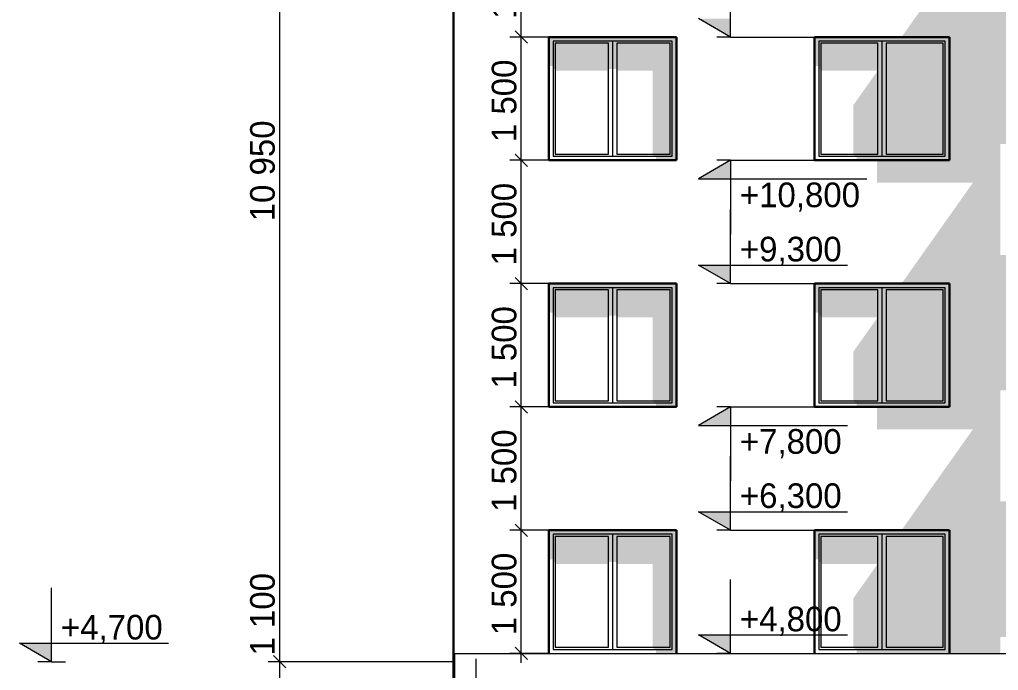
# Model space of a CAD drawing. Extents: x -73780 to 132552, y -11647 to 36957.
# Drawn here: x -73780 to -61878, y 4594 to 12512 of the extents above; entities that cross this region are included whole.
import ezdxf

# ---------------------------------------------------------------- set-up
doc = ezdxf.new("R2010")
doc.units = 0
doc.header["$MEASUREMENT"] = 0
doc.linetypes.add('Штрихштриховая', pattern=[2325, 1500, -300, 225, -300])
doc.layers.add('0_Ном_пера__98', color=7, linetype='Continuous', lineweight=13, true_color=0x001f3e)
doc.layers.add('Перекрытия_Ном_пера__4', color=7, linetype='Continuous', lineweight=20, true_color=0x016515)
for name, color, linetype in [('Интерьер- Перегородка', 7, 'Continuous'), ('Окна ArchiCAD', 7, 'Continuous'), ('Перекрытия', 7, 'Continuous')]:
    doc.layers.add(name, color=color, linetype=linetype)
for name, color, linetype, lineweight in [('Интерьер- Перегородка_Ном_пера__21', 7, 'Continuous', 20), ('Интерьер- Перегородка_Ном_пера__41', 7, 'Continuous', 30), ('Интерьер- Перегородка_Ном_пера__7', 7, 'Continuous', 5), ('Окна ArchiCAD_Ном_пера__1', 7, 'Continuous', 13), ('Окна ArchiCAD_Ном_пера__120', 7, 'Continuous', 13), ('Окна ArchiCAD_Ном_пера__41', 7, 'Continuous', 30), ('Окна ArchiCAD_Ном_пера__7', 7, 'Continuous', 5)]:
    doc.layers.add(name, color=color, linetype=linetype, lineweight=lineweight)
doc.styles.add('СГЕНЕРИР_СТИЛЬ_1', font='GOTHIC.TTF')
doc.styles.add('СГЕНЕРИР_СТИЛЬ_2', font='')
doc.styles.get('СГЕНЕРИР_СТИЛЬ_2').set_extended_font_data('Arial Unicode MS Кириллический')
doc.dimstyles.new('СГЕНЕРИР_СТИЛЬ__1', dxfattribs={"dimtxt": 300, "dimasz": 142.5, "dimexe": 0.18, "dimexo": 0, "dimgap": 0.09, "dimtad": 1, "dimdec": 0, "dimzin": 0, "dimdsep": 46, "dimtxsty": 'СГЕНЕРИР_СТИЛЬ_2', "dimblk": 'ARROWHEAD_6', "dimblk1": 'ARROWHEAD_6', "dimblk2": 'ARROWHEAD_6', "dimcen": 0.09, "dimclrd": 256, "dimclre": 256, "dimclrt": 256, "dimadec": 0, "dimazin": 0, "dimtfac": 1, "dimtdec": 4, "dimtmove": 0, "dimatfit": 3, "dimfxl": 0, "dimtolj": 1, "dimtzin": 0, "dimarcsym": 0})

# ---------------------------------------------------------------- blocks, each defined once
blk = doc.blocks.new('Элемент разреза_207', base_point=(-87179, 0))
at = {"layer": 'Окна ArchiCAD_Ном_пера__7', "linetype": 'Continuous'}
for points in [[(-62523, 6250), (-62473, 6250), (-62473, 6300), (-64113, 6300), (-64113, 6250), (-64063, 6250)], [(-64113, 6250), (-64113, 5946), (-64063, 5946), (-64063, 6250)], [(-63293, 6250), (-64063, 6250), (-64063, 6225), (-64038, 6225), (-63343, 6225), (-63293, 6225)], [(-64063, 6225), (-64063, 5911), (-64038, 5911), (-64038, 6225)], [(-64038, 6225), (-64038, 5890), (-63358, 5890), (-63358, 5872), (-63643, 5469), (-63643, 4875), (-63343, 4875), (-63343, 6225)], [(-63343, 4875), (-63293, 4875), (-63293, 6225), (-63343, 6225), (-63343, 5911), (-63330, 5911), (-63343, 5893)], [(-62523, 6250), (-63293, 6250), (-63293, 6225), (-63243, 6225), (-62548, 6225), (-62523, 6225)], [(-63293, 4875), (-63243, 4875), (-63243, 6225), (-63293, 6225)], [(-62548, 4875), (-62548, 6225), (-63243, 6225), (-63243, 4875)], [(-62548, 4875), (-62523, 4875), (-62523, 6225), (-62548, 6225)], [(-62523, 4850), (-62473, 4850), (-62473, 6250), (-62523, 6250)], [(-63628, 4850), (-63293, 4850), (-63293, 4875), (-63628, 4875)], [(-63603, 4800), (-62473, 4800), (-62473, 4850), (-62523, 4850), (-63603, 4850)], [(-63243, 4875), (-63293, 4875), (-63293, 4850), (-62523, 4850), (-62523, 4875), (-62548, 4875)]]:
    blk.add_hatch(color=256, dxfattribs=at).paths.add_polyline_path(points, flags=0)
at = {"layer": 'Окна ArchiCAD_Ном_пера__1', "linetype": 'Continuous'}
for p, q in [((-64063, 6250), (-64063, 4850)), ((-62523, 6250), (-64063, 6250)), ((-62523, 4850), (-62523, 6250)), ((-64063, 4850), (-62523, 4850))]:
    blk.add_line(p, q, dxfattribs=at)
at = {"layer": 'Окна ArchiCAD_Ном_пера__120', "linetype": 'Continuous'}
for p, q in [((-64038, 6225), (-64038, 4875)), ((-63343, 6225), (-64038, 6225)), ((-63343, 4875), (-63343, 6225)), ((-63293, 6250), (-63293, 6225)), ((-63293, 6225), (-63293, 4875)), ((-62548, 6225), (-63243, 6225)), ((-63243, 6225), (-63243, 4875)), ((-62548, 4875), (-62548, 6225)), ((-64038, 4875), (-63343, 4875)), ((-63293, 4875), (-63293, 4850)), ((-63243, 4875), (-62548, 4875))]:
    blk.add_line(p, q, dxfattribs=at)
at = {"layer": 'Окна ArchiCAD_Ном_пера__41', "linetype": 'Continuous'}
for p, q in [((-64113, 4800), (-64113, 6300)), ((-64113, 6300), (-62473, 6300)), ((-62473, 6300), (-62473, 4800))]:
    blk.add_line(p, q, dxfattribs=at)
blk = doc.blocks.new('Элемент разреза_209', base_point=(-87179, 0))
at = {"layer": 'Окна ArchiCAD_Ном_пера__7', "linetype": 'Continuous'}
for points in [[(-65843, 6250), (-65793, 6250), (-65793, 6300), (-67343, 6300), (-67343, 6250), (-67293, 6250)], [(-67343, 6250), (-67343, 5946), (-67293, 5946), (-67293, 6250)], [(-66568, 6250), (-67293, 6250), (-67293, 6225), (-67268, 6225), (-66618, 6225), (-66568, 6225)], [(-67293, 5911), (-67268, 5911), (-67268, 6225), (-67293, 6225)], [(-66618, 6225), (-67268, 6225), (-67268, 5890), (-66633, 5890), (-66633, 4875), (-66618, 4875)], [(-66618, 5911), (-66568, 5911), (-66568, 6225), (-66618, 6225)], [(-65843, 6250), (-66568, 6250), (-66568, 6225), (-66518, 6225), (-65868, 6225), (-65843, 6225)], [(-66518, 6225), (-66568, 6225), (-66568, 5911), (-66518, 5911)], [(-66518, 6225), (-66518, 5890), (-66083, 5890), (-66083, 4875), (-65868, 4875), (-65868, 6225)], [(-65868, 4875), (-65843, 4875), (-65843, 6225), (-65868, 6225)], [(-65843, 4850), (-65793, 4850), (-65793, 6250), (-65843, 6250)], [(-66068, 4875), (-66068, 4850), (-65843, 4850), (-65843, 4875)], [(-66043, 4800), (-65793, 4800), (-65793, 4850), (-65843, 4850), (-66043, 4850)]]:
    blk.add_hatch(color=256, dxfattribs=at).paths.add_polyline_path(points, flags=0)
at = {"layer": 'Окна ArchiCAD_Ном_пера__1', "linetype": 'Continuous'}
for p, q in [((-67293, 6250), (-67293, 4850)), ((-65843, 6250), (-67293, 6250)), ((-65843, 4850), (-65843, 6250)), ((-67293, 4850), (-65843, 4850))]:
    blk.add_line(p, q, dxfattribs=at)
at = {"layer": 'Окна ArchiCAD_Ном_пера__120', "linetype": 'Continuous'}
for p, q in [((-66618, 6225), (-67268, 6225)), ((-67268, 6225), (-67268, 4875)), ((-66618, 4875), (-66618, 6225)), ((-66568, 6250), (-66568, 6225)), ((-66568, 6225), (-66568, 4875)), ((-66518, 6225), (-66518, 4875)), ((-65868, 6225), (-66518, 6225)), ((-65868, 4875), (-65868, 6225)), ((-67268, 4875), (-66618, 4875)), ((-66568, 4875), (-66568, 4850)), ((-66518, 4875), (-65868, 4875))]:
    blk.add_line(p, q, dxfattribs=at)
at = {"layer": 'Окна ArchiCAD_Ном_пера__41', "linetype": 'Continuous'}
for p, q in [((-67343, 4800), (-67343, 6300)), ((-67343, 6300), (-65793, 6300)), ((-65793, 6300), (-65793, 4800))]:
    blk.add_line(p, q, dxfattribs=at)
blk = doc.blocks.new('Элемент разреза_216', base_point=(-87179, 0))
at = {"layer": 'Окна ArchiCAD_Ном_пера__7', "linetype": 'Continuous'}
for points in [[(-62523, 9250), (-62473, 9250), (-62473, 9300), (-64113, 9300), (-64113, 9250), (-64063, 9250)], [(-64113, 9250), (-64113, 8946), (-64063, 8946), (-64063, 9250)], [(-63293, 9250), (-64063, 9250), (-64063, 9225), (-64038, 9225), (-63343, 9225), (-63293, 9225)], [(-64063, 9225), (-64063, 8911), (-64038, 8911), (-64038, 9225)], [(-63343, 9225), (-64038, 9225), (-64038, 8890), (-63358, 8890), (-63358, 8872), (-63643, 8469), (-63643, 7875), (-63343, 7875)], [(-63343, 7875), (-63293, 7875), (-63293, 9225), (-63343, 9225), (-63343, 8911), (-63330, 8911), (-63343, 8893)], [(-62523, 9250), (-63293, 9250), (-63293, 9225), (-63243, 9225), (-62548, 9225), (-62523, 9225)], [(-63293, 7875), (-63243, 7875), (-63243, 9225), (-63293, 9225)], [(-62548, 7875), (-62548, 9225), (-63243, 9225), (-63243, 7875)], [(-62548, 7875), (-62523, 7875), (-62523, 9225), (-62548, 9225)], [(-62523, 7850), (-62473, 7850), (-62473, 9250), (-62523, 9250)], [(-63628, 7850), (-63293, 7850), (-63293, 7875), (-63628, 7875)], [(-63243, 7875), (-63293, 7875), (-63293, 7850), (-62523, 7850), (-62523, 7875), (-62548, 7875)], [(-63603, 7800), (-62473, 7800), (-62473, 7850), (-62523, 7850), (-63603, 7850)]]:
    blk.add_hatch(color=256, dxfattribs=at).paths.add_polyline_path(points, flags=0)
at = {"layer": 'Окна ArchiCAD_Ном_пера__1', "linetype": 'Continuous'}
for p, q in [((-64063, 9250), (-64063, 7850)), ((-62523, 9250), (-64063, 9250)), ((-62523, 7850), (-62523, 9250)), ((-64063, 7850), (-62523, 7850))]:
    blk.add_line(p, q, dxfattribs=at)
at = {"layer": 'Окна ArchiCAD_Ном_пера__120', "linetype": 'Continuous'}
for p, q in [((-64038, 9225), (-64038, 7875)), ((-63343, 9225), (-64038, 9225)), ((-63343, 7875), (-63343, 9225)), ((-63293, 9250), (-63293, 9225)), ((-63293, 9225), (-63293, 7875)), ((-62548, 9225), (-63243, 9225)), ((-63243, 9225), (-63243, 7875)), ((-62548, 7875), (-62548, 9225)), ((-64038, 7875), (-63343, 7875)), ((-63293, 7875), (-63293, 7850)), ((-63243, 7875), (-62548, 7875))]:
    blk.add_line(p, q, dxfattribs=at)
at = {"layer": 'Окна ArchiCAD_Ном_пера__41', "linetype": 'Continuous'}
for p, q in [((-64113, 7800), (-64113, 9300)), ((-64113, 9300), (-62473, 9300)), ((-62473, 9300), (-62473, 7800)), ((-62473, 7800), (-64113, 7800))]:
    blk.add_line(p, q, dxfattribs=at)
blk = doc.blocks.new('Элемент разреза_218', base_point=(-87179, 0))
at = {"layer": 'Окна ArchiCAD_Ном_пера__7', "linetype": 'Continuous'}
for points in [[(-65843, 9250), (-65793, 9250), (-65793, 9300), (-67343, 9300), (-67343, 9250), (-67293, 9250)], [(-67343, 9250), (-67343, 8946), (-67293, 8946), (-67293, 9250)], [(-67293, 9225), (-67268, 9225), (-66618, 9225), (-66568, 9225), (-66568, 9250), (-67293, 9250)], [(-67293, 8911), (-67268, 8911), (-67268, 9225), (-67293, 9225)], [(-67268, 9225), (-67268, 8890), (-66633, 8890), (-66633, 7875), (-66618, 7875), (-66618, 9225)], [(-66618, 8911), (-66568, 8911), (-66568, 9225), (-66618, 9225)], [(-65843, 9250), (-66568, 9250), (-66568, 9225), (-66518, 9225), (-65868, 9225), (-65843, 9225)], [(-66518, 9225), (-66568, 9225), (-66568, 8911), (-66518, 8911)], [(-66518, 9225), (-66518, 8890), (-66083, 8890), (-66083, 7875), (-65868, 7875), (-65868, 9225)], [(-65868, 7875), (-65843, 7875), (-65843, 9225), (-65868, 9225)], [(-65843, 7850), (-65793, 7850), (-65793, 9250), (-65843, 9250)], [(-66068, 7875), (-66068, 7850), (-65843, 7850), (-65843, 7875)], [(-66043, 7800), (-65793, 7800), (-65793, 7850), (-65843, 7850), (-66043, 7850)]]:
    blk.add_hatch(color=256, dxfattribs=at).paths.add_polyline_path(points, flags=0)
at = {"layer": 'Окна ArchiCAD_Ном_пера__1', "linetype": 'Continuous'}
for p, q in [((-67293, 9250), (-67293, 7850)), ((-65843, 9250), (-67293, 9250)), ((-65843, 7850), (-65843, 9250)), ((-67293, 7850), (-65843, 7850))]:
    blk.add_line(p, q, dxfattribs=at)
at = {"layer": 'Окна ArchiCAD_Ном_пера__120', "linetype": 'Continuous'}
for p, q in [((-67268, 9225), (-67268, 7875)), ((-66618, 9225), (-67268, 9225)), ((-66618, 7875), (-66618, 9225)), ((-66568, 9250), (-66568, 9225)), ((-66568, 9225), (-66568, 7875)), ((-65868, 9225), (-66518, 9225)), ((-66518, 9225), (-66518, 7875)), ((-65868, 7875), (-65868, 9225)), ((-67268, 7875), (-66618, 7875)), ((-66568, 7875), (-66568, 7850)), ((-66518, 7875), (-65868, 7875))]:
    blk.add_line(p, q, dxfattribs=at)
at = {"layer": 'Окна ArchiCAD_Ном_пера__41', "linetype": 'Continuous'}
for p, q in [((-67343, 7800), (-67343, 9300)), ((-67343, 9300), (-65793, 9300)), ((-65793, 9300), (-65793, 7800)), ((-65793, 7800), (-67343, 7800))]:
    blk.add_line(p, q, dxfattribs=at)
blk = doc.blocks.new('Элемент разреза_227', base_point=(-87179, 0))
at = {"layer": 'Окна ArchiCAD_Ном_пера__7', "linetype": 'Continuous'}
for points in [[(-62523, 12250), (-62473, 12250), (-62473, 12300), (-64113, 12300), (-64113, 12250), (-64063, 12250)], [(-64113, 12250), (-64113, 11946), (-64063, 11946), (-64063, 12250)], [(-63293, 12250), (-64063, 12250), (-64063, 12225), (-64038, 12225), (-63343, 12225), (-63293, 12225)], [(-64063, 11911), (-64038, 11911), (-64038, 12225), (-64063, 12225)], [(-64038, 12225), (-64038, 11890), (-63358, 11890), (-63358, 11872), (-63643, 11469), (-63643, 10875), (-63343, 10875), (-63343, 12225)], [(-63343, 10875), (-63293, 10875), (-63293, 12225), (-63343, 12225), (-63343, 11911), (-63330, 11911), (-63343, 11893)], [(-62523, 12250), (-63293, 12250), (-63293, 12225), (-63243, 12225), (-62548, 12225), (-62523, 12225)], [(-63293, 10875), (-63243, 10875), (-63243, 12225), (-63293, 12225)], [(-62548, 10875), (-62548, 12225), (-63243, 12225), (-63243, 10875)], [(-62548, 10875), (-62523, 10875), (-62523, 12225), (-62548, 12225)], [(-62523, 10850), (-62473, 10850), (-62473, 12250), (-62523, 12250)], [(-63628, 10850), (-63293, 10850), (-63293, 10875), (-63628, 10875)], [(-63603, 10800), (-62473, 10800), (-62473, 10850), (-62523, 10850), (-63603, 10850)], [(-63243, 10875), (-63293, 10875), (-63293, 10850), (-62523, 10850), (-62523, 10875), (-62548, 10875)]]:
    blk.add_hatch(color=256, dxfattribs=at).paths.add_polyline_path(points, flags=0)
at = {"layer": 'Окна ArchiCAD_Ном_пера__1', "linetype": 'Continuous'}
for p, q in [((-64063, 12250), (-64063, 10850)), ((-62523, 12250), (-64063, 12250)), ((-62523, 10850), (-62523, 12250)), ((-64063, 10850), (-62523, 10850))]:
    blk.add_line(p, q, dxfattribs=at)
at = {"layer": 'Окна ArchiCAD_Ном_пера__120', "linetype": 'Continuous'}
for p, q in [((-63343, 12225), (-64038, 12225)), ((-64038, 12225), (-64038, 10875)), ((-63343, 10875), (-63343, 12225)), ((-63293, 12250), (-63293, 12225)), ((-63293, 12225), (-63293, 10875)), ((-62548, 12225), (-63243, 12225)), ((-63243, 12225), (-63243, 10875)), ((-62548, 10875), (-62548, 12225)), ((-64038, 10875), (-63343, 10875)), ((-63293, 10875), (-63293, 10850)), ((-63243, 10875), (-62548, 10875))]:
    blk.add_line(p, q, dxfattribs=at)
at = {"layer": 'Окна ArchiCAD_Ном_пера__41', "linetype": 'Continuous'}
for p, q in [((-64113, 10800), (-64113, 12300)), ((-64113, 12300), (-62473, 12300)), ((-62473, 12300), (-62473, 10800)), ((-62473, 10800), (-64113, 10800))]:
    blk.add_line(p, q, dxfattribs=at)
blk = doc.blocks.new('Элемент разреза_229', base_point=(-87179, 0))
at = {"layer": 'Окна ArchiCAD_Ном_пера__7', "linetype": 'Continuous'}
for points in [[(-65843, 12250), (-65793, 12250), (-65793, 12300), (-67343, 12300), (-67343, 12250), (-67293, 12250)], [(-67343, 12250), (-67343, 11946), (-67293, 11946), (-67293, 12250)], [(-66568, 12250), (-67293, 12250), (-67293, 12225), (-67268, 12225), (-66618, 12225), (-66568, 12225)], [(-67293, 12225), (-67293, 11911), (-67268, 11911), (-67268, 12225)], [(-66618, 12225), (-67268, 12225), (-67268, 11890), (-66633, 11890), (-66633, 10875), (-66618, 10875)], [(-66618, 11911), (-66568, 11911), (-66568, 12225), (-66618, 12225)], [(-65843, 12250), (-66568, 12250), (-66568, 12225), (-66518, 12225), (-65868, 12225), (-65843, 12225)], [(-66568, 11911), (-66518, 11911), (-66518, 12225), (-66568, 12225)], [(-65868, 12225), (-66518, 12225), (-66518, 11890), (-66083, 11890), (-66083, 10875), (-65868, 10875)], [(-65868, 10875), (-65843, 10875), (-65843, 12225), (-65868, 12225)], [(-65843, 10850), (-65793, 10850), (-65793, 12250), (-65843, 12250)], [(-66068, 10875), (-66068, 10850), (-65843, 10850), (-65843, 10875)], [(-65843, 10850), (-66043, 10850), (-66043, 10800), (-65793, 10800), (-65793, 10850)]]:
    blk.add_hatch(color=256, dxfattribs=at).paths.add_polyline_path(points, flags=0)
at = {"layer": 'Окна ArchiCAD_Ном_пера__1', "linetype": 'Continuous'}
for p, q in [((-67293, 12250), (-67293, 10850)), ((-65843, 12250), (-67293, 12250)), ((-65843, 10850), (-65843, 12250)), ((-67293, 10850), (-65843, 10850))]:
    blk.add_line(p, q, dxfattribs=at)
at = {"layer": 'Окна ArchiCAD_Ном_пера__120', "linetype": 'Continuous'}
for p, q in [((-66618, 12225), (-67268, 12225)), ((-67268, 12225), (-67268, 10875)), ((-66618, 10875), (-66618, 12225)), ((-66568, 12250), (-66568, 12225)), ((-66568, 12225), (-66568, 10875)), ((-65868, 12225), (-66518, 12225)), ((-66518, 12225), (-66518, 10875)), ((-65868, 10875), (-65868, 12225)), ((-67268, 10875), (-66618, 10875)), ((-66568, 10875), (-66568, 10850)), ((-66518, 10875), (-65868, 10875))]:
    blk.add_line(p, q, dxfattribs=at)
at = {"layer": 'Окна ArchiCAD_Ном_пера__41', "linetype": 'Continuous'}
for p, q in [((-67343, 10800), (-67343, 12300)), ((-67343, 12300), (-65793, 12300)), ((-65793, 12300), (-65793, 10800)), ((-65793, 10800), (-67343, 10800))]:
    blk.add_line(p, q, dxfattribs=at)
blk = doc.blocks.new('Элемент разреза_93', base_point=(-87179, 0))
at = {"layer": 'Интерьер- Перегородка_Ном_пера__7', "linetype": 'Continuous'}
h = blk.add_hatch(color=256, dxfattribs=at)
h.paths.add_polyline_path([(-62631, 6900), (-63055, 6300), (-62473, 6300), (-62473, 4800), (-61853, 4800), (-61853, 5000), (-60533, 5000), (-60533, 6300), (-58853, 6300), (-58853, 5000), (-58203, 5000), (-58203, 6650), (-61853, 6650), (-61853, 6800), (-61853, 6900)], flags=0)
h.paths.add_polyline_path([(-61183, 6350), (-61043, 6350), (-61043, 6200), (-61183, 6200)], flags=0)
blk.add_hatch(color=256, dxfattribs=at).paths.add_polyline_path([(-68503, 3900), (-68493, 3900), (-68493, 4700), (-68503, 4686)], flags=0)
at = {"layer": 'Интерьер- Перегородка_Ном_пера__41', "linetype": 'Continuous'}
blk.add_line((-68503, 3900), (-68503, 6900), dxfattribs=at)
blk = doc.blocks.new('Элемент разреза_126', base_point=(-87179, 0))
at = {"layer": 'Интерьер- Перегородка_Ном_пера__7', "linetype": 'Continuous'}
h = blk.add_hatch(color=256, dxfattribs=at)
h.paths.add_polyline_path([(-63353, 7529), (-62186, 7529), (-62631, 6900), (-61853, 6900), (-61853, 8000), (-60533, 8000), (-60533, 9300), (-58853, 9300), (-58853, 8000), (-58203, 8000), (-58203, 9650), (-61853, 9650), (-61853, 9800), (-61853, 9900), (-62631, 9900), (-63055, 9300), (-62473, 9300), (-62473, 7800), (-63353, 7800)], flags=0)
h.paths.add_polyline_path([(-61183, 9200), (-61183, 9350), (-61043, 9350), (-61043, 9200)], flags=0)
at = {"layer": 'Интерьер- Перегородка_Ном_пера__41', "linetype": 'Continuous'}
blk.add_line((-68503, 6900), (-68503, 9900), dxfattribs=at)
blk = doc.blocks.new('Элемент разреза_150', base_point=(-87179, 0))
at = {"layer": 'Интерьер- Перегородка_Ном_пера__7', "linetype": 'Continuous'}
h = blk.add_hatch(color=256, dxfattribs=at)
h.paths.add_polyline_path([(-63353, 10529), (-62186, 10529), (-62631, 9900), (-61853, 9900), (-61853, 11000), (-60533, 11000), (-60533, 12300), (-58853, 12300), (-58853, 11000), (-58203, 11000), (-58203, 12650), (-61853, 12650), (-61853, 12800), (-61853, 12900), (-62631, 12900), (-63055, 12300), (-62473, 12300), (-62473, 10800), (-63353, 10800)], flags=0)
h.paths.add_polyline_path([(-61183, 12200), (-61183, 12350), (-61043, 12350), (-61043, 12200)], flags=0)
at = {"layer": 'Интерьер- Перегородка_Ном_пера__41', "linetype": 'Continuous'}
blk.add_line((-68503, 9900), (-68503, 12900), dxfattribs=at)
blk = doc.blocks.new('Элемент разреза_393', base_point=(-87179, 0))
at = {"layer": 'Интерьер- Перегородка_Ном_пера__21', "linetype": 'Continuous'}
for q in [(-68493, 3900), (-43383, 4800)]:
    blk.add_line((-68493, 4800), q, dxfattribs=at)
blk = doc.blocks.new('Линейный размер_2', base_point=(-65135, 4800))
at = {"layer": '0_Ном_пера__98', "linetype": 'Continuous'}
for points in [[(-65135, 12300), (-65524, 12525), (-65135, 12525)], [(-65135, 10800), (-65524, 10575), (-65135, 10575)], [(-65135, 9300), (-65524, 9525), (-65135, 9525)], [(-65135, 7800), (-65524, 7575), (-65135, 7575)], [(-65135, 6300), (-65524, 6525), (-65135, 6525)], [(-65135, 4800), (-65524, 5025), (-65135, 5025)]]:
    blk.add_hatch(color=256, dxfattribs=at).paths.add_polyline_path(points, flags=0)
for p, q in [((-65135, 12300), (-65135, 13200)), ((-65135, 12300), (-65524, 12525)), ((-65135, 12300), (-65303, 12300)), ((-65135, 12300), (-64113, 12300)), ((-65135, 10800), (-65524, 10575)), ((-65135, 10800), (-65303, 10800)), ((-65135, 10800), (-64113, 10800)), ((-65135, 10800), (-65135, 9900)), ((-65524, 10575), (-65135, 10575)), ((-65135, 10575), (-63478, 10575)), ((-65135, 9300), (-65135, 10200)), ((-65135, 9300), (-65524, 9525)), ((-65524, 9525), (-65135, 9525)), ((-65135, 9525), (-63712, 9525)), ((-65135, 9300), (-65303, 9300)), ((-65135, 9300), (-64113, 9300)), ((-65135, 7800), (-65524, 7575)), ((-65135, 7800), (-65303, 7800)), ((-65135, 7800), (-64113, 7800)), ((-65135, 7800), (-65135, 6900)), ((-65524, 7575), (-65135, 7575)), ((-65135, 7575), (-63712, 7575)), ((-65135, 6300), (-65135, 7200)), ((-65135, 6300), (-65524, 6525)), ((-65524, 6525), (-65135, 6525)), ((-65135, 6525), (-63712, 6525)), ((-65135, 6300), (-65303, 6300)), ((-65135, 6300), (-64113, 6300)), ((-65135, 4800), (-65135, 5700)), ((-65135, 4800), (-65524, 5025)), ((-65524, 5025), (-65135, 5025)), ((-65135, 5025), (-63712, 5025)), ((-65135, 4800), (-65303, 4800)), ((-65135, 4800), (-64113, 4800))]:
    blk.add_line(p, q, dxfattribs=at)
at = {"layer": '0_Ном_пера__98', "char_height": 300, "attachment_point": 1, "style": 'СГЕНЕРИР_СТИЛЬ_1'}
for s, insert in [('{+10,800}', (-65022, 10530)), ('{+9,300}', (-65022, 9870)), ('{+7,800}', (-65022, 7530)), ('{+6,300}', (-65022, 6870)), ('{+4,800}', (-65022, 5370))]:
    blk.add_mtext(s, dxfattribs=dict(at, insert=insert))
blk = doc.blocks.new('Линейный размер_6', base_point=(-73391, -150))
at = {"layer": '0_Ном_пера__98', "linetype": 'Continuous'}
blk.add_hatch(color=256, dxfattribs=at).paths.add_polyline_path([(-73391, 4700), (-73780, 4925), (-73391, 4925)], flags=0)
for p, q in [((-73391, 4700), (-73391, 5600)), ((-73391, 4700), (-73780, 4925)), ((-73780, 4925), (-73391, 4925)), ((-73391, 4925), (-71968, 4925)), ((-73391, 4700), (-73559, 4700)), ((-73391, 4700), (-73222, 4700))]:
    blk.add_line(p, q, dxfattribs=at)
at = {"layer": '0_Ном_пера__98', "insert": (-73278, 5270), "char_height": 300, "attachment_point": 1, "style": 'СГЕНЕРИР_СТИЛЬ_1'}
blk.add_mtext('{+4,700}', dxfattribs=at)
blk = doc.blocks.new('*D417', base_point=(-87179, 0))
at = {"layer": '0_Ном_пера__98', "linetype": 'Continuous'}
for p, q in [((-67754, 6375), (-67604, 6225)), ((-67679, 4800), (-67679, 6300)), ((-67343, 4800), (-67819, 4800)), ((-67754, 4875), (-67604, 4725)), ((-67679, 4688), (-67679, 4800))]:
    blk.add_line(p, q, dxfattribs=at)
at = {"layer": '0_Ном_пера__98', "insert": (-68039, 5022), "char_height": 300, "attachment_point": 1, "rotation": 90, "style": 'СГЕНЕРИР_СТИЛЬ_1'}
blk.add_mtext('{1\xa0500}', dxfattribs=at)
blk = doc.blocks.new('ARROWHEAD_6')
at = {"linetype": 'Continuous'}
for p, q in [((0, 0), (-1, 0)), ((-0.5, -0.5), (0.5, 0.5))]:
    blk.add_line(p, q, dxfattribs=at)
blk = doc.blocks.new('*D419', base_point=(-87179, 0))
at = {"layer": '0_Ном_пера__98', "linetype": 'Continuous'}
for p, q in [((-67754, 7875), (-67604, 7725)), ((-67343, 7800), (-67819, 7800)), ((-67679, 6300), (-67679, 7800)), ((-67754, 6375), (-67604, 6225)), ((-67343, 6300), (-67819, 6300)), ((-67679, 4800), (-67679, 6300))]:
    blk.add_line(p, q, dxfattribs=at)
at = {"layer": '0_Ном_пера__98', "insert": (-68039, 6522), "char_height": 300, "attachment_point": 1, "rotation": 90, "style": 'СГЕНЕРИР_СТИЛЬ_1'}
blk.add_mtext('{1\xa0500}', dxfattribs=at)
blk = doc.blocks.new('*D420', base_point=(-87179, 0))
at = {"layer": '0_Ном_пера__98', "linetype": 'Continuous'}
for p, q in [((-67343, 9300), (-67819, 9300)), ((-67754, 9375), (-67604, 9225)), ((-67679, 7800), (-67679, 9300)), ((-67754, 7875), (-67604, 7725)), ((-67343, 7800), (-67819, 7800))]:
    blk.add_line(p, q, dxfattribs=at)
at = {"layer": '0_Ном_пера__98', "insert": (-68039, 8022), "char_height": 300, "attachment_point": 1, "rotation": 90, "style": 'СГЕНЕРИР_СТИЛЬ_1'}
blk.add_mtext('{1\xa0500}', dxfattribs=at)
blk = doc.blocks.new('*D421', base_point=(-87179, 0))
at = {"layer": '0_Ном_пера__98', "linetype": 'Continuous'}
for p, q in [((-67754, 10875), (-67604, 10725)), ((-67343, 10800), (-67819, 10800)), ((-67679, 9300), (-67679, 10800)), ((-67343, 9300), (-67819, 9300)), ((-67754, 9375), (-67604, 9225))]:
    blk.add_line(p, q, dxfattribs=at)
at = {"layer": '0_Ном_пера__98', "insert": (-68039, 9522), "char_height": 300, "attachment_point": 1, "rotation": 90, "style": 'СГЕНЕРИР_СТИЛЬ_1'}
blk.add_mtext('{1\xa0500}', dxfattribs=at)
blk = doc.blocks.new('*D422', base_point=(-87179, 0))
at = {"layer": '0_Ном_пера__98', "linetype": 'Continuous'}
for p, q in [((-67343, 12300), (-67819, 12300)), ((-67754, 12375), (-67604, 12225)), ((-67679, 10800), (-67679, 12300)), ((-67754, 10875), (-67604, 10725)), ((-67343, 10800), (-67819, 10800))]:
    blk.add_line(p, q, dxfattribs=at)
at = {"layer": '0_Ном_пера__98', "insert": (-68039, 11022), "char_height": 300, "attachment_point": 1, "rotation": 90, "style": 'СГЕНЕРИР_СТИЛЬ_1'}
blk.add_mtext('{1\xa0500}', dxfattribs=at)
blk = doc.blocks.new('*D423', base_point=(-87179, 0))
at = {"layer": '0_Ном_пера__98', "linetype": 'Continuous'}
for p, q in [((-67754, 13875), (-67604, 13725)), ((-67343, 13800), (-67819, 13800)), ((-67679, 12300), (-67679, 13800)), ((-67343, 12300), (-67819, 12300)), ((-67754, 12375), (-67604, 12225))]:
    blk.add_line(p, q, dxfattribs=at)
at = {"layer": '0_Ном_пера__98', "insert": (-68039, 12522), "char_height": 300, "attachment_point": 1, "rotation": 90, "style": 'СГЕНЕРИР_СТИЛЬ_1'}
blk.add_mtext('{1\xa0500}', dxfattribs=at)
blk = doc.blocks.new('*D424', base_point=(-87179, 0))
at = {"layer": '0_Ном_пера__98', "linetype": 'Continuous'}
for p, q in [((-67754, 15375), (-67604, 15225)), ((-67343, 15300), (-67819, 15300)), ((-67679, 13800), (-67679, 15300)), ((-67754, 13875), (-67604, 13725)), ((-67343, 13800), (-67819, 13800))]:
    blk.add_line(p, q, dxfattribs=at)
at = {"layer": '0_Ном_пера__98', "insert": (-68039, 14022), "char_height": 300, "attachment_point": 1, "rotation": 90, "style": 'СГЕНЕРИР_СТИЛЬ_1'}
blk.add_mtext('{1\xa0500}', dxfattribs=at)
blk = doc.blocks.new('*D425', base_point=(-87179, 0))
at = {"layer": '0_Ном_пера__98', "linetype": 'Continuous'}
for p, q in [((-67343, 16800), (-67819, 16800)), ((-67754, 16875), (-67604, 16725)), ((-67679, 15300), (-67679, 16800)), ((-67754, 15375), (-67604, 15225)), ((-67343, 15300), (-67819, 15300))]:
    blk.add_line(p, q, dxfattribs=at)
at = {"layer": '0_Ном_пера__98', "insert": (-68039, 15522), "char_height": 300, "attachment_point": 1, "rotation": 90, "style": 'СГЕНЕРИР_СТИЛЬ_1'}
blk.add_mtext('{1\xa0500}', dxfattribs=at)
blk = doc.blocks.new('*D426', base_point=(-87179, 0))
at = {"layer": '0_Ном_пера__98', "linetype": 'Continuous'}
for p, q in [((-67754, 18375), (-67604, 18225)), ((-67343, 18300), (-67819, 18300)), ((-67679, 16800), (-67679, 18300)), ((-67343, 16800), (-67819, 16800)), ((-67754, 16875), (-67604, 16725))]:
    blk.add_line(p, q, dxfattribs=at)
at = {"layer": '0_Ном_пера__98', "insert": (-68039, 17022), "char_height": 300, "attachment_point": 1, "rotation": 90, "style": 'СГЕНЕРИР_СТИЛЬ_1'}
blk.add_mtext('{1\xa0500}', dxfattribs=at)
blk = doc.blocks.new('*D427', base_point=(-87179, 0))
at = {"layer": '0_Ном_пера__98', "linetype": 'Continuous'}
for p, q in [((-67343, 19800), (-67819, 19800)), ((-67754, 19875), (-67604, 19725)), ((-67679, 18300), (-67679, 19800)), ((-67754, 18375), (-67604, 18225)), ((-67343, 18300), (-67819, 18300))]:
    blk.add_line(p, q, dxfattribs=at)
at = {"layer": '0_Ном_пера__98', "insert": (-68039, 18522), "char_height": 300, "attachment_point": 1, "rotation": 90, "style": 'СГЕНЕРИР_СТИЛЬ_1'}
blk.add_mtext('{1\xa0500}', dxfattribs=at)
blk = doc.blocks.new('*D428', base_point=(-87179, 0))
at = {"layer": '0_Ном_пера__98', "linetype": 'Continuous'}
for p, q in [((-67754, 21375), (-67604, 21225)), ((-67343, 21300), (-67819, 21300)), ((-67679, 19800), (-67679, 21300)), ((-67343, 19800), (-67819, 19800)), ((-67754, 19875), (-67604, 19725))]:
    blk.add_line(p, q, dxfattribs=at)
at = {"layer": '0_Ном_пера__98', "insert": (-68039, 20022), "char_height": 300, "attachment_point": 1, "rotation": 90, "style": 'СГЕНЕРИР_СТИЛЬ_1'}
blk.add_mtext('{1\xa0500}', dxfattribs=at)
blk = doc.blocks.new('*D429', base_point=(-87179, 0))
at = {"layer": '0_Ном_пера__98', "linetype": 'Continuous'}
for p, q in [((-67754, 22875), (-67604, 22725)), ((-67343, 22800), (-67819, 22800)), ((-67679, 21300), (-67679, 22800)), ((-67754, 21375), (-67604, 21225)), ((-67343, 21300), (-67819, 21300))]:
    blk.add_line(p, q, dxfattribs=at)
at = {"layer": '0_Ном_пера__98', "insert": (-68039, 21522), "char_height": 300, "attachment_point": 1, "rotation": 90, "style": 'СГЕНЕРИР_СТИЛЬ_1'}
blk.add_mtext('{1\xa0500}', dxfattribs=at)
blk = doc.blocks.new('*D430', base_point=(-87179, 0))
at = {"layer": '0_Ном_пера__98', "linetype": 'Continuous'}
for p, q in [((-67343, 24300), (-67819, 24300)), ((-67754, 24375), (-67604, 24225)), ((-67679, 22800), (-67679, 24300)), ((-67754, 22875), (-67604, 22725)), ((-67343, 22800), (-67819, 22800))]:
    blk.add_line(p, q, dxfattribs=at)
at = {"layer": '0_Ном_пера__98', "insert": (-68039, 23022), "char_height": 300, "attachment_point": 1, "rotation": 90, "style": 'СГЕНЕРИР_СТИЛЬ_1'}
blk.add_mtext('{1\xa0500}', dxfattribs=at)
blk = doc.blocks.new('*D431', base_point=(-87179, 0))
at = {"layer": '0_Ном_пера__98', "linetype": 'Continuous'}
for p, q in [((-67754, 25875), (-67604, 25725)), ((-67343, 25800), (-67819, 25800)), ((-67679, 24300), (-67679, 25800)), ((-67343, 24300), (-67819, 24300)), ((-67754, 24375), (-67604, 24225))]:
    blk.add_line(p, q, dxfattribs=at)
at = {"layer": '0_Ном_пера__98', "insert": (-68039, 24522), "char_height": 300, "attachment_point": 1, "rotation": 90, "style": 'СГЕНЕРИР_СТИЛЬ_1'}
blk.add_mtext('{1\xa0500}', dxfattribs=at)
blk = doc.blocks.new('*D432', base_point=(-87179, 0))
at = {"layer": '0_Ном_пера__98', "linetype": 'Continuous'}
for p, q in [((-67679, 27300), (-67679, 27412)), ((-67343, 27300), (-67819, 27300)), ((-67604, 27225), (-67754, 27375)), ((-67679, 25800), (-67679, 27300)), ((-67754, 25875), (-67604, 25725)), ((-67343, 25800), (-67819, 25800))]:
    blk.add_line(p, q, dxfattribs=at)
at = {"layer": '0_Ном_пера__98', "insert": (-68039, 26022), "char_height": 300, "attachment_point": 1, "rotation": 90, "style": 'СГЕНЕРИР_СТИЛЬ_1'}
blk.add_mtext('{1\xa0500}', dxfattribs=at)
blk = doc.blocks.new('*D504', base_point=(-87179, 0))
at = {"layer": '0_Ном_пера__98', "linetype": 'Continuous'}
for p, q in [((-70617, 3600), (-70617, 4700)), ((-68493, 3600), (-70757, 3600)), ((-70692, 3675), (-70542, 3525)), ((-70617, 3200), (-70617, 3600)), ((-70692, 3275), (-70542, 3125))]:
    blk.add_line(p, q, dxfattribs=at)
blk = doc.blocks.new('*D505', base_point=(-87179, 0))
at = {"layer": '0_Ном_пера__98', "linetype": 'Continuous'}
for p, q in [((-70692, 4775), (-70542, 4625)), ((-68493, 4700), (-70757, 4700)), ((-70617, 3600), (-70617, 4700)), ((-70692, 3675), (-70542, 3525))]:
    blk.add_line(p, q, dxfattribs=at)
blk = doc.blocks.new('*D506', base_point=(-87179, 0))
at = {"layer": '0_Ном_пера__98', "linetype": 'Continuous'}
for p, q in [((-70692, 15725), (-70542, 15575)), ((-70003, 15650), (-70757, 15650)), ((-70617, 4700), (-70617, 15650)), ((-70692, 4775), (-70542, 4625)), ((-68493, 4700), (-70757, 4700))]:
    blk.add_line(p, q, dxfattribs=at)
at = {"layer": '0_Ном_пера__98', "char_height": 300, "attachment_point": 1, "rotation": 90, "style": 'СГЕНЕРИР_СТИЛЬ_1'}
for s, insert in [('{10\xa0950}', (-70977, 10058)), ('{1\xa0100}', (-70977, 4775))]:
    blk.add_mtext(s, dxfattribs=dict(at, insert=insert))
blk = doc.blocks.new('*D507', base_point=(-87179, 0))
at = {"layer": '0_Ном_пера__98', "linetype": 'Continuous'}
for p, q in [((-70692, 17075), (-70542, 16925)), ((-70003, 17000), (-70757, 17000)), ((-70617, 15650), (-70617, 17000)), ((-70692, 15725), (-70542, 15575)), ((-70003, 15650), (-70757, 15650))]:
    blk.add_line(p, q, dxfattribs=at)
at = {"layer": '0_Ном_пера__98', "insert": (-70977, 15797), "char_height": 300, "attachment_point": 1, "rotation": 90, "style": 'СГЕНЕРИР_СТИЛЬ_1'}
blk.add_mtext('{1\xa0350}', dxfattribs=at)
blk = doc.blocks.new('*D508', base_point=(-87179, 0))
at = {"layer": '0_Ном_пера__98', "linetype": 'Continuous'}
for p, q in [((-70692, 18725), (-70542, 18575)), ((-70003, 18650), (-70757, 18650)), ((-70617, 17000), (-70617, 18650)), ((-70692, 17075), (-70542, 16925)), ((-70003, 17000), (-70757, 17000))]:
    blk.add_line(p, q, dxfattribs=at)
at = {"layer": '0_Ном_пера__98', "insert": (-70977, 17297), "char_height": 300, "attachment_point": 1, "rotation": 90, "style": 'СГЕНЕРИР_СТИЛЬ_1'}
blk.add_mtext('{1\xa0650}', dxfattribs=at)
blk = doc.blocks.new('*D509', base_point=(-87179, 0))
at = {"layer": '0_Ном_пера__98', "linetype": 'Continuous'}
for p, q in [((-69943, 20000), (-70757, 20000)), ((-70692, 20075), (-70542, 19925)), ((-70617, 18650), (-70617, 20000)), ((-70692, 18725), (-70542, 18575)), ((-70003, 18650), (-70757, 18650))]:
    blk.add_line(p, q, dxfattribs=at)
at = {"layer": '0_Ном_пера__98', "insert": (-70977, 18797), "char_height": 300, "attachment_point": 1, "rotation": 90, "style": 'СГЕНЕРИР_СТИЛЬ_1'}
blk.add_mtext('{1\xa0350}', dxfattribs=at)
blk = doc.blocks.new('*D510', base_point=(-87179, 0))
at = {"layer": '0_Ном_пера__98', "linetype": 'Continuous'}
for p, q in [((-70692, 21725), (-70542, 21575)), ((-70003, 21650), (-70757, 21650)), ((-70617, 20000), (-70617, 21650)), ((-69943, 20000), (-70757, 20000)), ((-70692, 20075), (-70542, 19925))]:
    blk.add_line(p, q, dxfattribs=at)
at = {"layer": '0_Ном_пера__98', "insert": (-70977, 20297), "char_height": 300, "attachment_point": 1, "rotation": 90, "style": 'СГЕНЕРИР_СТИЛЬ_1'}
blk.add_mtext('{1\xa0650}', dxfattribs=at)
blk = doc.blocks.new('*D511', base_point=(-87179, 0))
at = {"layer": '0_Ном_пера__98', "linetype": 'Continuous'}
for p, q in [((-70003, 23000), (-70757, 23000)), ((-70692, 23075), (-70542, 22925)), ((-70617, 21650), (-70617, 23000)), ((-70692, 21725), (-70542, 21575)), ((-70003, 21650), (-70757, 21650))]:
    blk.add_line(p, q, dxfattribs=at)
at = {"layer": '0_Ном_пера__98', "insert": (-70977, 21797), "char_height": 300, "attachment_point": 1, "rotation": 90, "style": 'СГЕНЕРИР_СТИЛЬ_1'}
blk.add_mtext('{1\xa0350}', dxfattribs=at)
blk = doc.blocks.new('*D512', base_point=(-87179, 0))
at = {"layer": '0_Ном_пера__98', "linetype": 'Continuous'}
for p, q in [((-70003, 24650), (-70757, 24650)), ((-70692, 24725), (-70542, 24575)), ((-70617, 23000), (-70617, 24650)), ((-70003, 23000), (-70757, 23000)), ((-70692, 23075), (-70542, 22925))]:
    blk.add_line(p, q, dxfattribs=at)
at = {"layer": '0_Ном_пера__98', "insert": (-70977, 23297), "char_height": 300, "attachment_point": 1, "rotation": 90, "style": 'СГЕНЕРИР_СТИЛЬ_1'}
blk.add_mtext('{1\xa0650}', dxfattribs=at)
blk = doc.blocks.new('*D513', base_point=(-87179, 0))
at = {"layer": '0_Ном_пера__98', "linetype": 'Continuous'}
for p, q in [((-70692, 26075), (-70542, 25925)), ((-69943, 26000), (-70757, 26000)), ((-70617, 24650), (-70617, 26000)), ((-70003, 24650), (-70757, 24650)), ((-70692, 24725), (-70542, 24575))]:
    blk.add_line(p, q, dxfattribs=at)
at = {"layer": '0_Ном_пера__98', "insert": (-70977, 24797), "char_height": 300, "attachment_point": 1, "rotation": 90, "style": 'СГЕНЕРИР_СТИЛЬ_1'}
blk.add_mtext('{1\xa0350}', dxfattribs=at)
blk = doc.blocks.new('*D514', base_point=(-87179, 0))
at = {"layer": '0_Ном_пера__98', "linetype": 'Continuous'}
for p, q in [((-70003, 27650), (-70757, 27650)), ((-70692, 27725), (-70542, 27575)), ((-70617, 26000), (-70617, 27650)), ((-70692, 26075), (-70542, 25925)), ((-69943, 26000), (-70757, 26000))]:
    blk.add_line(p, q, dxfattribs=at)
at = {"layer": '0_Ном_пера__98', "insert": (-70977, 26297), "char_height": 300, "attachment_point": 1, "rotation": 90, "style": 'СГЕНЕРИР_СТИЛЬ_1'}
blk.add_mtext('{1\xa0650}', dxfattribs=at)
blk = doc.blocks.new('*D515', base_point=(-87179, 0))
at = {"layer": '0_Ном_пера__98', "linetype": 'Continuous'}
for p, q in [((-70692, 29075), (-70542, 28925)), ((-70003, 29000), (-70757, 29000)), ((-70617, 27650), (-70617, 29000)), ((-70003, 27650), (-70757, 27650)), ((-70692, 27725), (-70542, 27575))]:
    blk.add_line(p, q, dxfattribs=at)
at = {"layer": '0_Ном_пера__98', "insert": (-70977, 27797), "char_height": 300, "attachment_point": 1, "rotation": 90, "style": 'СГЕНЕРИР_СТИЛЬ_1'}
blk.add_mtext('{1\xa0350}', dxfattribs=at)
blk = doc.blocks.new('*D516', base_point=(-87179, 0))
at = {"layer": '0_Ном_пера__98', "linetype": 'Continuous'}
for p, q in [((-70542, 30575), (-70692, 30725)), ((-70617, 30650), (-70617, 30762)), ((-70003, 30650), (-70757, 30650)), ((-70617, 29000), (-70617, 30650)), ((-70692, 29075), (-70542, 28925)), ((-70003, 29000), (-70757, 29000))]:
    blk.add_line(p, q, dxfattribs=at)
at = {"layer": '0_Ном_пера__98', "insert": (-70977, 29297), "char_height": 300, "attachment_point": 1, "rotation": 90, "style": 'СГЕНЕРИР_СТИЛЬ_1'}
blk.add_mtext('{1\xa0650}', dxfattribs=at)
blk = doc.blocks.new('Линия_2', base_point=(-68233, 4734))
at = {"layer": 'Перекрытия_Ном_пера__4', "linetype": 'Штрихштриховая'}
blk.add_line((-68233, 4734), (-68233, -1801), dxfattribs=at)
at = {"layer": 'Перекрытия_Ном_пера__4', "linetype": 'Continuous'}
blk.add_circle((-68233, -2401), 600, dxfattribs=at)

msp = doc.modelspace()

# ---------------------------------------------------------------- block references
at = {"linetype": 'Continuous'}
for name, p in [('Линейный размер_6', (-73390.7, -150)), ('Линейный размер_2', (-65134.7, 4800))]:
    msp.add_blockref(name, p, dxfattribs=at)
at = {"layer": 'Интерьер- Перегородка'}
for name in ['Элемент разреза_150', 'Элемент разреза_126', 'Элемент разреза_93', 'Элемент разреза_393']:
    msp.add_blockref(name, (-87179.4, 0), dxfattribs=at)
at = {"layer": 'Окна ArchiCAD'}
for name in ['Элемент разреза_229', 'Элемент разреза_227', 'Элемент разреза_218', 'Элемент разреза_216', 'Элемент разреза_209', 'Элемент разреза_207']:
    msp.add_blockref(name, (-87179.4, 0), dxfattribs=at)
at = {"layer": 'Перекрытия', "linetype": 'Штрихштриховая'}
msp.add_blockref('Линия_2', (-68232.7, 4734.1), dxfattribs=at)

# ---------------------------------------------------------------- dimensions: what is measured, and where the dimension line sits
at = {"linetype": 'Continuous'}
for base, p1, p2, picture, middle in [((-70616.7, -173.6), (-70002.7, 29000), (-70002.7, 30650), '*D516', (-70826.7, 29811.3)), ((-70616.7, -173.6), (-70002.7, 27650), (-70002.7, 29000), '*D515', (-70826.7, 28311.3)), ((-70616.7, -173.6), (-69942.7, 26000), (-70002.7, 27650), '*D514', (-70826.7, 26811.3)), ((-67678.7, 4800), (-67342.8, 25800), (-67342.8, 27300), '*D432', (-67888.7, 26536.3)), ((-70616.7, -173.6), (-70002.7, 24650), (-69942.7, 26000), '*D513', (-70826.7, 25311.3)), ((-67678.7, 4800), (-67342.8, 24300), (-67342.8, 25800), '*D431', (-67888.7, 25036.3)), ((-70616.7, -173.6), (-70002.7, 23000), (-70002.7, 24650), '*D512', (-70826.7, 23811.3)), ((-67678.7, 4800), (-67342.8, 22800), (-67342.8, 24300), '*D430', (-67888.7, 23536.3)), ((-70616.7, -173.6), (-70002.7, 21650), (-70002.7, 23000), '*D511', (-70826.7, 22311.3)), ((-67678.7, 4800), (-67342.8, 21300), (-67342.8, 22800), '*D429', (-67888.7, 22036.3)), ((-70616.7, -173.6), (-69942.7, 20000), (-70002.7, 21650), '*D510', (-70826.7, 20811.3)), ((-67678.7, 4800), (-67342.8, 19800), (-67342.8, 21300), '*D428', (-67888.7, 20536.3)), ((-70616.7, -173.6), (-70002.7, 18650), (-69942.7, 20000), '*D509', (-70826.7, 19311.3)), ((-67678.7, 4800), (-67342.8, 18300), (-67342.8, 19800), '*D427', (-67888.7, 19036.3)), ((-70616.7, -173.6), (-70002.7, 17000), (-70002.7, 18650), '*D508', (-70826.7, 17811.3)), ((-67678.7, 4800), (-67342.8, 16800), (-67342.8, 18300), '*D426', (-67888.7, 17536.3)), ((-70616.7, -173.6), (-70002.7, 15650), (-70002.7, 17000), '*D507', (-70826.7, 16311.3)), ((-67678.7, 4800), (-67342.8, 15300), (-67342.8, 16800), '*D425', (-67888.7, 16036.3)), ((-70616.7, -173.6), (-68492.7, 4700), (-70002.7, 15650), '*D506', (-70826.7, 10684.6)), ((-67678.7, 4800), (-67342.8, 13800), (-67342.8, 15300), '*D424', (-67888.7, 14536.3)), ((-67678.7, 4800), (-67342.8, 12300), (-67342.8, 13800), '*D423', (-67888.7, 13036.3)), ((-67678.7, 4800), (-67342.8, 10800), (-67342.8, 12300), '*D422', (-67888.7, 11536.3)), ((-67678.7, 4800), (-67342.8, 9300), (-67342.8, 10800), '*D421', (-67888.7, 10036.3)), ((-67678.7, 4800), (-67342.8, 7800), (-67342.8, 9300), '*D420', (-67888.7, 8536.3)), ((-67678.7, 4800), (-67342.8, 6300), (-67342.8, 7800), '*D419', (-67888.7, 7036.3)), ((-67678.7, 4800), (-67342.8, 4800), (-67342.8, 6300), '*D417', (-67888.7, 5536.3)), ((-70616.7, -173.6), (-68492.7, 3600), (-68492.7, 4700), '*D505', (-70826.7, 5289.3)), ((-70616.7, -173.6), (-68092.7, 3200), (-68492.7, 3600), '*D504', (-70826.7, 2759.3))]:
    dim = msp.add_linear_dim(base=base, p1=p1, p2=p2, angle=90, dimstyle='СГЕНЕРИР_СТИЛЬ__1', dxfattribs=at)
    dim.commit()
    dim.dimension.update_dxf_attribs({"geometry": picture, "text_midpoint": middle})

doc.saveas('drawing.dxf')
